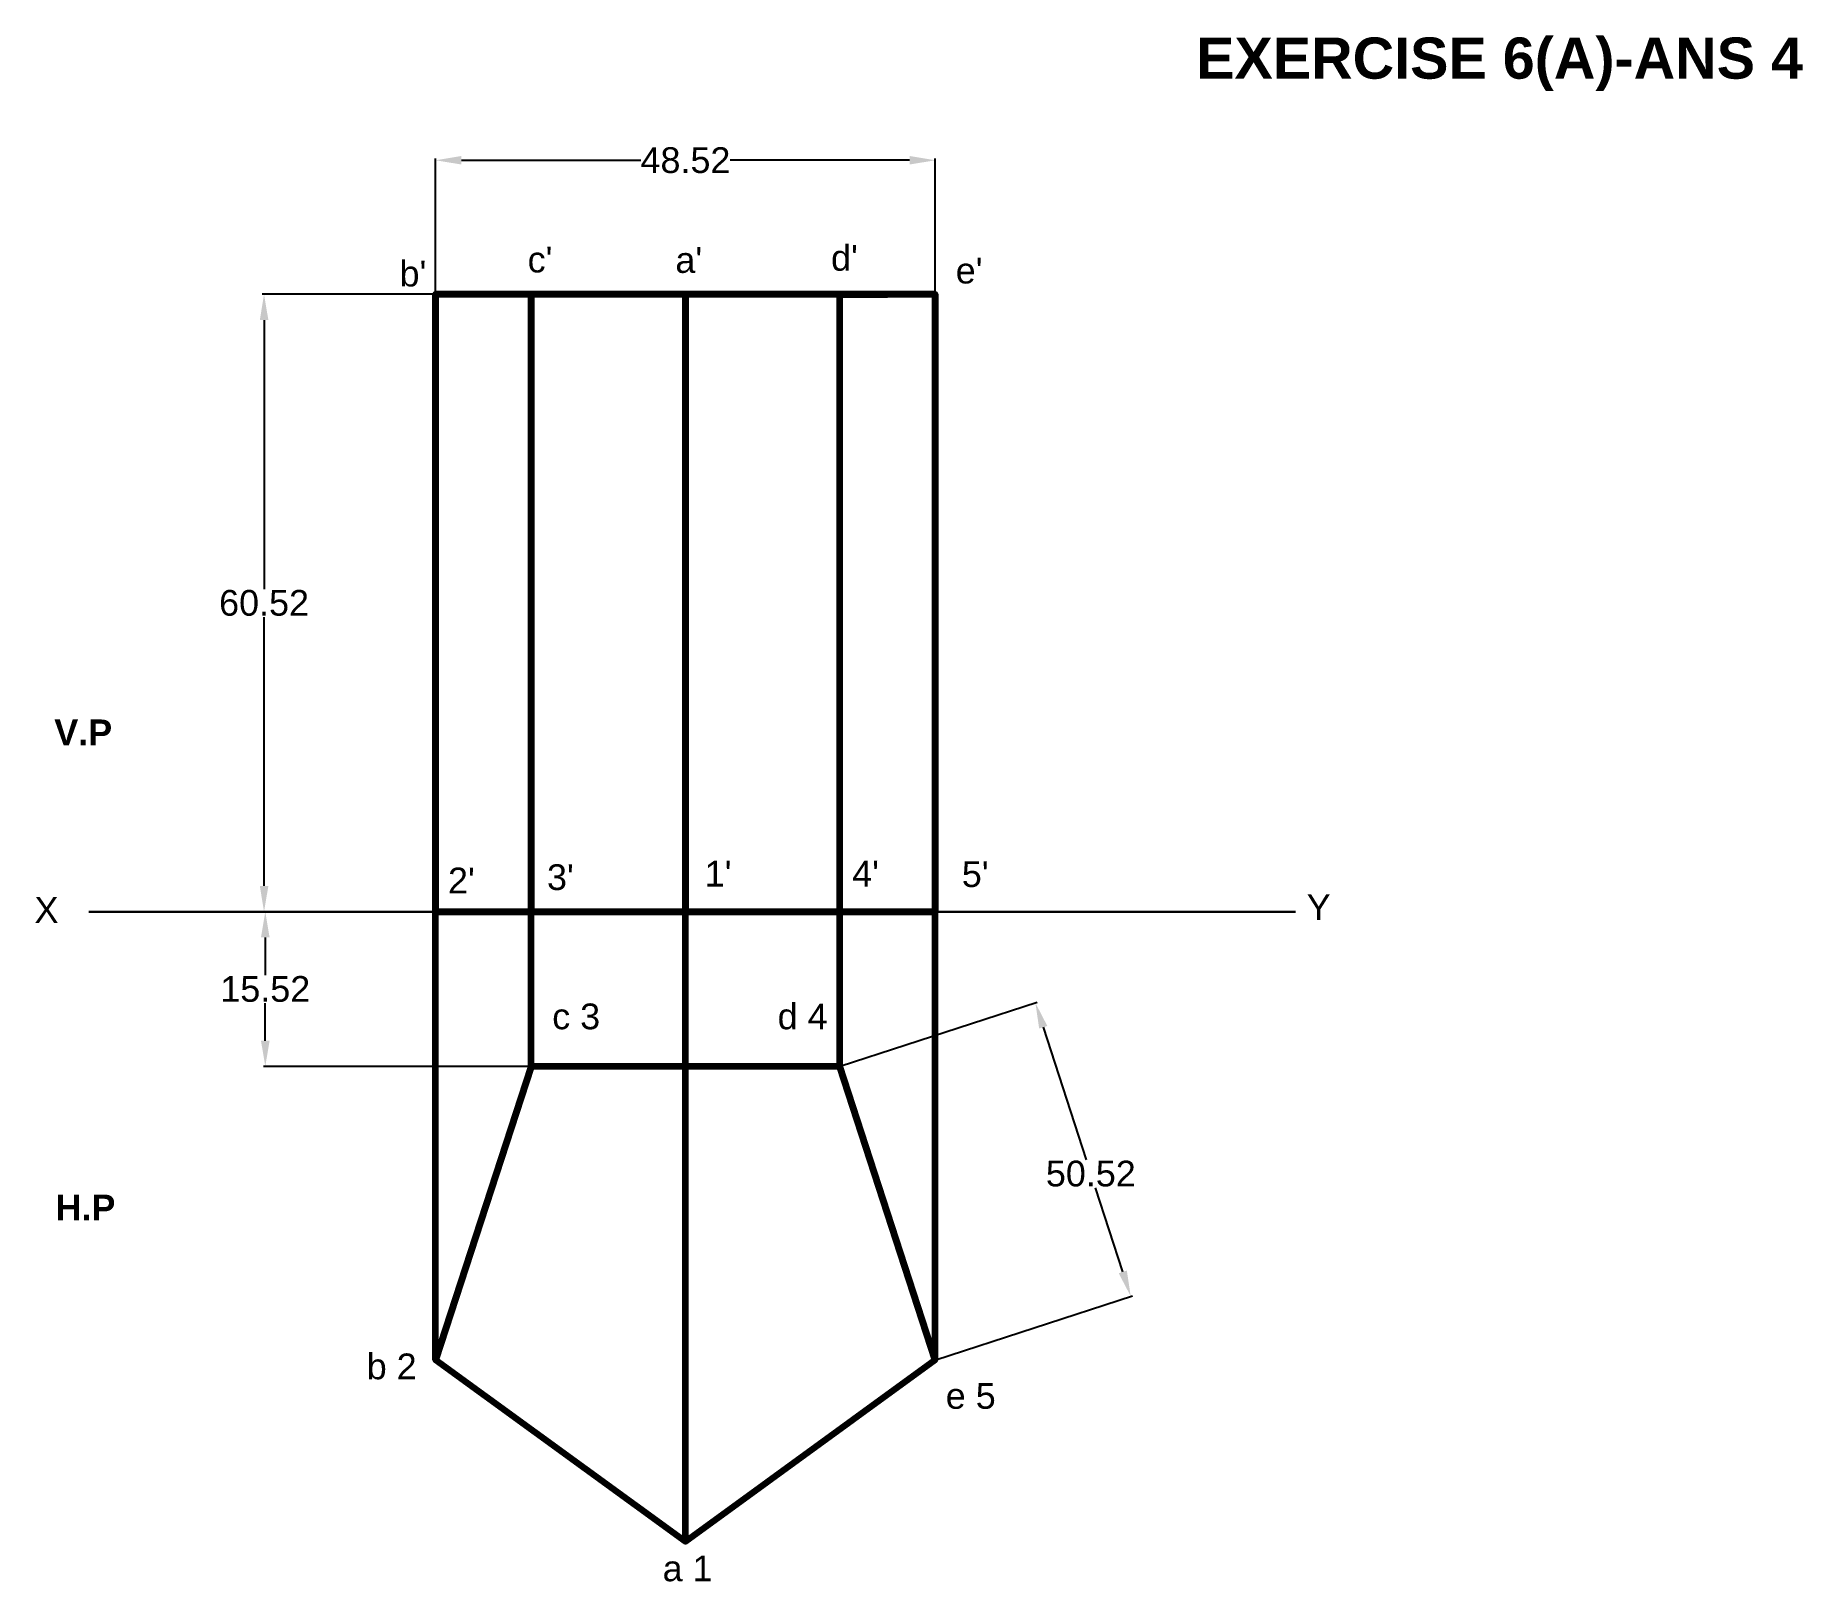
# Model space of a CAD drawing. Header units: millimetres. Extents: x -56 to 116, y 82 to 232.
import ezdxf

# ---------------------------------------------------------------- set-up
doc = ezdxf.new("R2010")
doc.units = ezdxf.units.MM
doc.layers.add('thick continuous', color=7, linetype='Continuous', lineweight=30)
doc.styles.get("Standard").update_dxf_attribs({"font": 'arial.ttf'})
doc.dimstyles.get("Standard").update_dxf_attribs({"dimtxt": 2.5, "dimasz": 2.5, "dimexe": 0.18, "dimexo": 0.0625, "dimgap": 0.09, "dimtad": 0, "dimtih": 1, "dimtoh": 1, "dimdec": 1, "dimzin": 0, "dimdsep": 46, "dimtxsty": 'Standard', "dimcen": 0.09, "dimadec": 0, "dimazin": 0, "dimtfac": 1, "dimtdec": 1, "dimtofl": 0, "dimtmove": 0, "dimatfit": 3, "dimfxl": 1, "dimtolj": 1, "dimtzin": 0, "dimarcsym": 0})

# ---------------------------------------------------------------- blocks, each defined once
blk = doc.blocks.new('*D0')
at = {"layer": 'Defpoints', "color": 0}
for p in [(7.3, 147.21), (-33.53, 132.18), (7.3, 132.18)]:
    blk.add_point(p, dxfattribs=at)
at = {"layer": 'thick continuous', "color": 0, "lineweight": -2}
for p, q in [((7.24, 147.21), (-33.71, 147.21)), ((-33.53, 144.71), (-33.53, 141.06)), ((-33.53, 134.68), (-33.53, 138.33)), ((7.24, 132.18), (-33.71, 132.18))]:
    blk.add_line(p, q, dxfattribs=at)
at = {"layer": 'thick continuous', "color": 0}
for points in [[(-33.11, 144.71), (-33.95, 144.71), (-33.53, 147.21)], [(-33.95, 134.68), (-33.11, 134.68), (-33.53, 132.18)]]:
    blk.add_solid(points, dxfattribs=at)
at = {"layer": 'thick continuous', "color": 0, "lineweight": 0, "insert": (-33.53, 139.69), "char_height": 2.5, "attachment_point": 5}
blk.add_mtext('\\A1;15.52', dxfattribs=at)
blk = doc.blocks.new('*D1')
at = {"layer": 'Defpoints', "color": 0}
for p in [(22.3, 132.18), (50.59, 109.83), (31.57, 103.65)]:
    blk.add_point(p, dxfattribs=at)
at = {"layer": 'thick continuous', "color": 0, "lineweight": -2}
for p, q in [((22.36, 132.2), (41.49, 138.42)), ((42.09, 135.98), (46.27, 123.11)), ((49.81, 112.21), (47.16, 120.38)), ((31.63, 103.67), (50.76, 109.89))]:
    blk.add_line(p, q, dxfattribs=at)
at = {"layer": 'thick continuous', "color": 0}
for points in [[(42.48, 136.11), (41.69, 135.86), (41.32, 138.36)], [(49.42, 112.08), (50.21, 112.34), (50.59, 109.83)]]:
    blk.add_solid(points, dxfattribs=at)
at = {"layer": 'thick continuous', "color": 0, "lineweight": 0, "insert": (46.71, 121.75), "char_height": 2.5, "attachment_point": 5}
blk.add_mtext('\\A1;50.52', dxfattribs=at)
blk = doc.blocks.new('*D2')
at = {"layer": 'Defpoints', "color": 0}
for p in [(31.59, 220.23), (-16.97, 207.21), (31.59, 207.21)]:
    blk.add_point(p, dxfattribs=at)
at = {"layer": 'thick continuous', "color": 0, "lineweight": -2}
for p, q in [((-16.97, 207.27), (-16.97, 220.41)), ((-14.47, 220.23), (2.96, 220.23)), ((29.09, 220.23), (11.65, 220.23)), ((31.59, 207.27), (31.59, 220.41))]:
    blk.add_line(p, q, dxfattribs=at)
at = {"layer": 'thick continuous', "color": 0}
for points in [[(-14.47, 220.65), (-14.47, 219.82), (-16.97, 220.23)], [(29.09, 219.82), (29.09, 220.65), (31.59, 220.23)]]:
    blk.add_solid(points, dxfattribs=at)
at = {"layer": 'thick continuous', "color": 0, "lineweight": 0, "insert": (7.31, 220.23), "char_height": 2.5, "attachment_point": 5}
blk.add_mtext('\\A1;48.52', dxfattribs=at)
blk = doc.blocks.new('*D3')
at = {"layer": 'Defpoints', "color": 0}
for p in [(-16.97, 207.21), (-33.65, 147.21), (-16.97, 147.21)]:
    blk.add_point(p, dxfattribs=at)
at = {"layer": 'thick continuous', "color": 0, "lineweight": -2}
for p, q in [((-17.03, 207.21), (-33.83, 207.21)), ((-33.65, 204.71), (-33.65, 178.57)), ((-33.65, 149.71), (-33.65, 175.84)), ((-17.03, 147.21), (-33.83, 147.21))]:
    blk.add_line(p, q, dxfattribs=at)
at = {"layer": 'thick continuous', "color": 0}
for points in [[(-33.23, 204.71), (-34.06, 204.71), (-33.65, 207.21)], [(-34.06, 149.71), (-33.23, 149.71), (-33.65, 147.21)]]:
    blk.add_solid(points, dxfattribs=at)
at = {"layer": 'thick continuous', "color": 0, "lineweight": 0, "insert": (-33.65, 177.21), "char_height": 2.5, "attachment_point": 5}
blk.add_mtext('\\A1;60.52', dxfattribs=at)

msp = doc.modelspace()

# ---------------------------------------------------------------- linework, layer by layer
at = {"layer": 'thick continuous', "lineweight": 100}
for p, q in [((-16.97, 103.65), (-16.97, 207.21)), ((7.3, 86.02), (7.3, 207.21)), ((31.57, 103.65), (31.57, 207.21)), ((22.3, 132.18), (22.3, 203.6)), ((-7.7, 132.18), (-7.7, 202.31))]:
    msp.add_line(p, q, dxfattribs=at)
at = {"layer": 'thick continuous'}
msp.add_line((-50.67, 147.21), (66.6, 147.21), dxfattribs=at)
at = {"layer": 'thick continuous', "lineweight": 100}
msp.add_lwpolyline([(-16.97, 147.21), (-16.97, 207.21), (31.59, 207.21), (31.57, 147.21), (-16.97, 147.21), (-16.97, 207.21), (-7.7, 207.21), (-7.7, 202.31), (-7.7, 147.21), (7.3, 147.21), (7.3, 207.21), (-7.7, 207.21), (-7.7, 147.21), (7.3, 147.21), (22.3, 147.21), (22.3, 203.6), (22.3, 207.17), (31.57, 207.21), (31.57, 147.21), (22.3, 147.21), (22.3, 207.17), (7.3, 207.21), (7.3, 147.21), (22.3, 147.21), (31.57, 147.21), (31.59, 207.21), (-16.97, 207.21), (-16.97, 147.21), (-7.7, 147.21), (-7.7, 207.21)], dxfattribs=at)
msp.add_lwpolyline([(22.3, 132.18), (-7.7, 132.18), (-16.97, 103.65), (7.3, 86.02), (31.57, 103.65)], close=True, dxfattribs=at)

# ---------------------------------------------------------------- texts
at = {"layer": 'thick continuous', "attachment_point": 1}
for s, width, gutter_width, insert, char_height in [('{\\fArial|b1|i0|c0|p34;EXERCISE 6(A)-ANS 4}', 59.4277, 59.43, (56.94, 232.16), 4), ("c'", 8.4408, 12.5, (-8.03, 211.83), 2.5), ("a'", 8.4408, 12.5, (6.33, 211.79), 2.5), ("d'", 8.4408, 12.5, (21.46, 212), 2.5), ("b'", 8.4408, 12.5, (-20.48, 210.47), 2.5), ("e'", 8.4408, 12.5, (33.58, 210.76), 2.5), ('{\\fArial|b1|i0|c0|p34;V.P}', 21.0221, 12.5, (-54.04, 165.89), 2.5), ("2'", 8.4408, 12.5, (-15.77, 151.5), 2.5), ("3'", 8.4408, 12.5, (-6.15, 151.82), 2.5), ("1'", 8.4408, 12.5, (9.18, 152.16), 2.5), ("4'", 8.4408, 12.5, (23.51, 152.16), 2.5), ("5'", 8.4408, 12.5, (34.17, 152.11), 2.5), ('^I^IX', 6.5334, 12.5, (-57.9, 148.63), 2.5), ('Y', 6.5334, 12.5, (67.69, 148.9), 2.5), ('c 3', 15.1652, 12.5, (-5.64, 138.29), 2.5), ('d 4', 15.1652, 12.5, (16.27, 138.29), 2.5), ('{\\fArial|b1|i0|c0|p34;H.P}', 21.0221, 12.5, (-53.92, 119.72), 2.5), ('b 2', 15.1652, 12.5, (-23.67, 104.28), 2.5), ('e 5', 15.1652, 12.5, (32.61, 101.41), 2.5), ('a 1', 15.1652, 12.5, (5.09, 84.65), 2.5)]:
    msp.add_mtext_dynamic_manual_height_columns(s, width=width, gutter_width=gutter_width, heights=[0], dxfattribs=dict(at, insert=insert, char_height=char_height))

# ---------------------------------------------------------------- dimensions: what is measured, and where the dimension line sits
at = {"layer": 'thick continuous', "lineweight": 0}
dim = msp.add_linear_dim(base=(31.59, 220.23), p1=(-16.97, 207.21), p2=(31.59, 207.21), text='48.52', dimstyle='Standard', dxfattribs=at)
dim.commit()
dim.dimension.update_dxf_attribs({"geometry": '*D2', "text_midpoint": (7.31, 220.23)})
for base, p1, p2, text, picture, middle in [((-33.65, 147.21), (-16.97, 207.21), (-16.97, 147.21), '60.52', '*D3', (-33.65, 177.21)), ((-33.53, 132.18), (7.3, 147.21), (7.3, 132.18), '15.52', '*D0', (-33.53, 139.69))]:
    dim = msp.add_linear_dim(base=base, p1=p1, p2=p2, angle=90, text=text, dimstyle='Standard', dxfattribs=at)
    dim.commit()
    dim.dimension.update_dxf_attribs({"geometry": picture, "text_midpoint": middle})
dim = msp.add_linear_dim(base=(50.59, 109.83), p1=(22.3, 132.18), p2=(31.57, 103.65), angle=288, text='50.52', dimstyle='Standard', dxfattribs=at)
dim.commit()
dim.dimension.update_dxf_attribs({"geometry": '*D1', "text_midpoint": (46.71, 121.75), "dimtype": 161})

doc.saveas('drawing.dxf')
